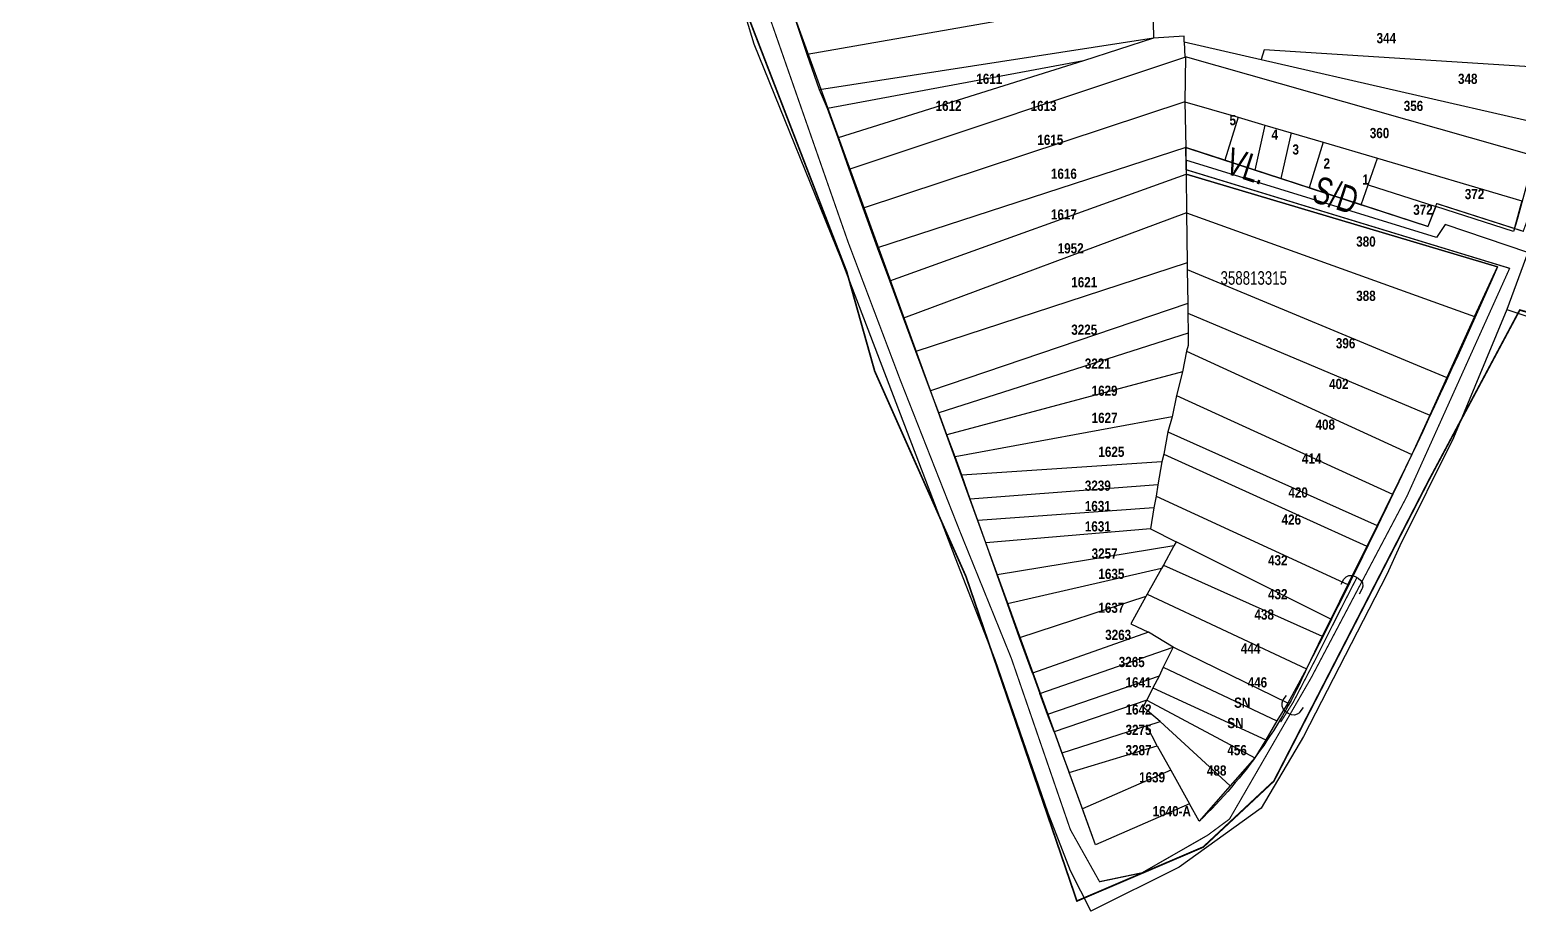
# Model space of a CAD drawing. Extents: x 201676 to 203188, y 4837754 to 4839005.
# Drawn here: x 202229.9 to 202449.3, y 4837806.4 to 4837936.4 of the extents above; entities that cross this region are included whole.
import ezdxf
from ezdxf.enums import TextEntityAlignment as Align

# ---------------------------------------------------------------- set-up
doc = ezdxf.new("R2010")
doc.units = 0
doc.header["$LTSCALE"] = 1.5
doc.header["$MEASUREMENT"] = 0
for name, pattern in [('PHANTOMX2', [5, 2.5, -0.5, 0.5, -0.5, 0.5, -0.5]), ('TRACO_05', [11, 7, -1, 0.5, -1, 0.5, -1]), ('TRACO_25', [8, 3, -1, 1, -1, 1, -1])]:
    doc.linetypes.add(name, pattern=pattern)
for name, color, linetype in [('CD-MALHA-LOTES', 40, 'CONTINUOUS'), ('CD_TXT_QUADRA', 7, 'CONTINUOUS'), ('HD-VALAS-DRENOS', 170, 'TRACO_05'), ('LM-LIM-SETOR-FISCAL', 7, 'CONTINUOUS'), ('RU-QUADRAS', 210, 'CONTINUOUS'), ('SV-EIXO-RUA-N-PAV', 6, 'CONTINUOUS'), ('SV-PONTE-BUEIRO', 7, 'CONTINUOUS'), ('SV-RUA-NAO-PAV-S-GUIA-C-GUIA', 7, 'PHANTOMX2'), ('SV-TXT-RUA-N-PAV-S-GUIA-C-GUIA', 7, 'CONTINUOUS'), ('Th_NmrPort', 7, 'CONTINUOUS')]:
    doc.layers.add(name, color=color, linetype=linetype)
doc.styles.add('ARIAL', font='ARIAL.TTF')
doc.styles.get("Standard").update_dxf_attribs({"font": 'swisscbo.ttf'})
doc.linetypes.add('Limite', pattern='A,20,-3,[130,ltypeshp.shx,S=6.35,R=0,X=0,Y=0],-3,20', length=46)

# ---------------------------------------------------------------- blocks, each defined once
blk = doc.blocks.new('COD119', base_point=(203168.731891, 4838570.090081))
at = {"layer": 'SV-PONTE-BUEIRO'}
blk.add_lwpolyline([(203167.221891, 4838568.090081), (203167.221891, 4838568.923414), (203167.221891, 4838569.048414), (203167.347724, 4838569.381748), (203167.599391, 4838569.756748), (203167.976891, 4838569.965081), (203168.480224, 4838570.090081), (203168.983558, 4838570.090081), (203169.486891, 4838569.965081), (203169.864391, 4838569.756748), (203170.116058, 4838569.381748), (203170.241891, 4838569.048414), (203170.241891, 4838568.923414), (203170.241891, 4838568.090081)], dxfattribs=at)

msp = doc.modelspace()

# ---------------------------------------------------------------- linework, layer by layer
at = {"layer": 'CD-MALHA-LOTES', "linetype": 'Continuous'}
for p, q in [((202395.53, 4837941.74), (202344.51, 4837932.77)), ((202344.51, 4837932.77), (202342.67, 4837938.23)), ((202395.45, 4837939.95), (202395.53, 4837935.21)), ((202395.53, 4837935.21), (202346.3, 4837927.59)), ((202395.53, 4837935.21), (202385.2, 4837931.84)), ((202400.06, 4837935.47), (202395.53, 4837935.21)), ((202400.07, 4837934.66), (202400.06, 4837935.47)), ((202400.07, 4837934.66), (202400.15, 4837932.39)), ((202400.07, 4837934.66), (202411.39, 4837932.06)), ((202346.3, 4837927.59), (202344.51, 4837932.77)), ((202385.2, 4837931.84), (202347.48, 4837924.83)), ((202385.2, 4837931.84), (202349.04, 4837920.48)), ((202350.69, 4837915.86), (202400.15, 4837932.39)), ((202400.15, 4837932.39), (202400.24, 4837932.42)), ((202400.24, 4837932.42), (202400.18, 4837925.78)), ((202451.59, 4837917.84), (202400.24, 4837932.42)), ((202411.85, 4837933.45), (202411.39, 4837932.06)), ((202411.39, 4837932.06), (202452.59, 4837922.6)), ((202454.33, 4837930.76), (202411.85, 4837933.45)), ((202347.48, 4837924.83), (202346.3, 4837927.59)), ((202400.18, 4837925.78), (202352.75, 4837910.12)), ((202400.18, 4837925.78), (202400.28, 4837919.06)), ((202400.18, 4837925.78), (202408.04, 4837923.53)), ((202349.04, 4837920.48), (202347.48, 4837924.83)), ((202408.04, 4837923.53), (202406.04, 4837917.18)), ((202408.04, 4837923.53), (202411.95, 4837922.38)), ((202411.95, 4837922.38), (202410.47, 4837915.73)), ((202411.95, 4837922.38), (202415.83, 4837921.23)), ((202415.83, 4837921.23), (202414.32, 4837914.48)), ((202415.83, 4837921.23), (202420.53, 4837919.85)), ((202350.69, 4837915.86), (202349.04, 4837920.48)), ((202400.28, 4837919.06), (202354.86, 4837904.27)), ((202406.04, 4837917.18), (202400.28, 4837919.06)), ((202400.28, 4837919.06), (202400.33, 4837915.15)), ((202420.53, 4837919.85), (202418.49, 4837913.12)), ((202420.53, 4837919.85), (202428.55, 4837917.48)), ((202410.47, 4837915.73), (202406.04, 4837917.18)), ((202427.18, 4837913.56), (202428.55, 4837917.48)), ((202428.55, 4837917.48), (202449.83, 4837911.2)), ((202352.75, 4837910.12), (202350.69, 4837915.86)), ((202356.66, 4837899.42), (202400.33, 4837915.15)), ((202400.33, 4837915.15), (202400.4, 4837909.41)), ((202446.24, 4837901.45), (202400.33, 4837915.15)), ((202414.32, 4837914.48), (202410.47, 4837915.73)), ((202418.49, 4837913.12), (202414.32, 4837914.48)), ((202418.49, 4837913.12), (202426.15, 4837910.62)), ((202426.15, 4837910.62), (202427.18, 4837913.56)), ((202427.18, 4837913.56), (202437.14, 4837910.36)), ((202354.86, 4837904.27), (202352.75, 4837910.12)), ((202435.98, 4837907.42), (202426.15, 4837910.62)), ((202437.14, 4837910.36), (202435.98, 4837907.42)), ((202448.6, 4837906.67), (202437.14, 4837910.36)), ((202449.83, 4837911.2), (202448.6, 4837906.67)), ((202400.4, 4837909.41), (202358.71, 4837893.91)), ((202400.4, 4837909.41), (202400.5, 4837902.07)), ((202400.4, 4837909.41), (202442.86, 4837894.13)), ((202356.66, 4837899.42), (202354.86, 4837904.27)), ((202400.5, 4837902.07), (202360.52, 4837888.97)), ((202400.5, 4837902.07), (202400.51, 4837901.08)), ((202400.51, 4837901.08), (202400.58, 4837896.07)), ((202400.51, 4837901.08), (202438.79, 4837885.16)), ((202442.86, 4837894.13), (202446.24, 4837901.45)), ((202358.71, 4837893.91), (202356.66, 4837899.42)), ((202400.58, 4837896.07), (202362.67, 4837883.19)), ((202400.58, 4837896.07), (202400.6, 4837894.62)), ((202400.6, 4837894.62), (202400.64, 4837891.7)), ((202400.6, 4837894.62), (202436.27, 4837879.58)), ((202360.52, 4837888.97), (202358.71, 4837893.91)), ((202442.86, 4837894.13), (202438.79, 4837885.16)), ((202400.64, 4837891.7), (202363.89, 4837879.94)), ((202400.64, 4837891.7), (202400.66, 4837889.87)), ((202362.67, 4837883.19), (202360.52, 4837888.97)), ((202400.41, 4837889.02), (202399.79, 4837885.99)), ((202400.66, 4837889.87), (202400.41, 4837889.02)), ((202400.41, 4837889.02), (202433.61, 4837873.79)), ((202399.79, 4837885.99), (202365.1, 4837876.68)), ((202399.79, 4837885.99), (202398.93, 4837882.51)), ((202438.79, 4837885.16), (202436.27, 4837879.58)), ((202363.89, 4837879.94), (202362.67, 4837883.19)), ((202398.93, 4837882.51), (202398.29, 4837879.34)), ((202398.93, 4837882.51), (202430.74, 4837867.94)), ((202365.1, 4837876.68), (202363.89, 4837879.94)), ((202398.29, 4837879.34), (202366.31, 4837873.43)), ((202398.29, 4837879.34), (202397.64, 4837877.14)), ((202436.27, 4837879.58), (202433.61, 4837873.79)), ((202397.64, 4837877.14), (202397.05, 4837873.87)), ((202397.64, 4837877.14), (202428.48, 4837863.33)), ((202366.31, 4837873.43), (202365.1, 4837876.68)), ((202367.28, 4837870.74), (202366.31, 4837873.43)), ((202396.79, 4837872.7), (202367.28, 4837870.74)), ((202396.79, 4837872.7), (202396.18, 4837869.3)), ((202397.05, 4837873.87), (202396.79, 4837872.7)), ((202397.05, 4837873.87), (202426.96, 4837860.29)), ((202433.61, 4837873.79), (202430.74, 4837867.94)), ((202368.53, 4837867.23), (202367.28, 4837870.74)), ((202396.18, 4837869.3), (202368.53, 4837867.23)), ((202396.18, 4837869.3), (202395.91, 4837867.67)), ((202369.65, 4837864.07), (202368.53, 4837867.23)), ((202395.61, 4837865.91), (202369.65, 4837864.07)), ((202395.61, 4837865.91), (202395.08, 4837862.83)), ((202395.91, 4837867.67), (202395.61, 4837865.91)), ((202395.91, 4837867.67), (202424.17, 4837854.61)), ((202430.74, 4837867.94), (202428.48, 4837863.33)), ((202370.83, 4837860.75), (202369.65, 4837864.07)), ((202395.08, 4837862.83), (202370.83, 4837860.75)), ((202395.08, 4837862.83), (202398.89, 4837860.92)), ((202428.48, 4837863.33), (202426.96, 4837860.29)), ((202372.5, 4837856.03), (202370.83, 4837860.75)), ((202398.56, 4837860.33), (202372.5, 4837856.03)), ((202398.56, 4837860.33), (202396.99, 4837857.49)), ((202398.89, 4837860.92), (202398.56, 4837860.33)), ((202421.66, 4837849.49), (202398.89, 4837860.92)), ((202426.96, 4837860.29), (202424.17, 4837854.61)), ((202396.99, 4837857.49), (202396.72, 4837857)), ((202396.99, 4837857.49), (202420.42, 4837847)), ((202374.02, 4837851.77), (202372.5, 4837856.03)), ((202396.72, 4837857), (202374.02, 4837851.77)), ((202396.72, 4837857), (202394.61, 4837853.19)), ((202394.43, 4837852.86), (202375.8, 4837846.75)), ((202394.43, 4837852.86), (202392.22, 4837848.82)), ((202394.61, 4837853.19), (202394.43, 4837852.86)), ((202394.61, 4837853.19), (202418.09, 4837842.21)), ((202424.17, 4837854.61), (202421.66, 4837849.49)), ((202375.8, 4837846.75), (202374.02, 4837851.77)), ((202392.22, 4837848.82), (202394.8, 4837847.62)), ((202421.66, 4837849.49), (202420.42, 4837847)), ((202377.7, 4837841.54), (202375.8, 4837846.75)), ((202394.8, 4837847.62), (202377.7, 4837841.54)), ((202398.42, 4837845.39), (202394.8, 4837847.62)), ((202420.42, 4837847), (202418.09, 4837842.21)), ((202378.8, 4837838.53), (202398.42, 4837845.39)), ((202398.42, 4837845.39), (202396.98, 4837842.45)), ((202415.33, 4837837.15), (202398.42, 4837845.39)), ((202396.98, 4837842.45), (202396.35, 4837841.1)), ((202396.98, 4837842.45), (202413.74, 4837834.5)), ((202418.09, 4837842.21), (202415.33, 4837837.15)), ((202377.7, 4837841.54), (202378.8, 4837838.53)), ((202396.35, 4837841.1), (202379.94, 4837835.47)), ((202396.35, 4837841.1), (202395.45, 4837839.38)), ((202379.94, 4837835.47), (202378.8, 4837838.53)), ((202394.58, 4837837.57), (202380.89, 4837832.89)), ((202394.04, 4837836.56), (202394.58, 4837837.57)), ((202395.45, 4837839.38), (202394.58, 4837837.57)), ((202394.58, 4837837.57), (202410.47, 4837829.06)), ((202395.45, 4837839.38), (202412.11, 4837831.73)), ((202380.89, 4837832.89), (202379.94, 4837835.47)), ((202396.51, 4837834.43), (202394.04, 4837836.56)), ((202415.33, 4837837.15), (202413.74, 4837834.5)), ((202380.89, 4837832.89), (202382.03, 4837829.77)), ((202394.56, 4837833.8), (202382.03, 4837829.77)), ((202394.56, 4837833.8), (202396.51, 4837834.43)), ((202396.06, 4837830.86), (202394.56, 4837833.8)), ((202406.82, 4837824.94), (202396.51, 4837834.43)), ((202413.74, 4837834.5), (202412.11, 4837831.73)), ((202383.11, 4837826.91), (202396.06, 4837830.86)), ((202396.06, 4837830.86), (202398.11, 4837827.23)), ((202412.11, 4837831.73), (202410.47, 4837829.06)), ((202382.03, 4837829.77), (202383.11, 4837826.91)), ((202410.47, 4837829.06), (202406.82, 4837824.94)), ((202385.09, 4837821.54), (202383.11, 4837826.91)), ((202398.11, 4837827.23), (202385.09, 4837821.54)), ((202398.11, 4837827.23), (202400.85, 4837822.3)), ((202406.82, 4837824.94), (202402.27, 4837819.73)), ((202400.85, 4837822.3), (202387.01, 4837816.24)), ((202402.27, 4837819.73), (202400.85, 4837822.3)), ((202387.01, 4837816.24), (202385.09, 4837821.54))]:
    msp.add_line(p, q, dxfattribs=at)
msp.add_point((202350.69, 4837915.86), dxfattribs=at)
at = {"layer": 'HD-VALAS-DRENOS', "const_width": 0.18}
msp.add_lwpolyline([(202425.48, 4837855.58), (202423.1, 4837850.94), (202419.61, 4837843.97), (202416.11, 4837837.23), (202414.27, 4837834.32)], dxfattribs=at)
at = {"layer": 'LM-LIM-SETOR-FISCAL', "linetype": 'Limite', "ltscale": 0.1}
msp.add_lwpolyline([(202219.77, 4838006.79, 0.25, 0.25, 0), (202233.64, 4838009.24, 0.25, 0.25, 0), (202259.46, 4838013.7, 0.25, 0.25, 0), (202301.43, 4838027.43, 0.25, 0.25, 0), (202350.33, 4837900.74, 0.25, 0.25, 0), (202354.45, 4837886.08, 0.25, 0.25, 0), (202367.9, 4837855.82, 0.25, 0.25, 0), (202384.25, 4837807.95, 0.25, 0.25, 0), (202402.87, 4837815.91, 0.25, 0.25, 0), (202413.28, 4837825.64, 0.25, 0.25, 0), (202436.12, 4837870, 0.25, 0.25, 0), (202449.52, 4837895.1, 0.25, 0.25, 0), (202479.38, 4837886.72, 0.25, 0.25, 0), (202498.79, 4837884.45, 0.25, 0.25, 0), (202539.98, 4837882.16, 0.25, 0.25, 0), (202550.29, 4837881.43, 0.25, 0.25, 0), (202613.96, 4837884.91, 0.25, 0.25, 0), (202666.39, 4837888.2, 0.25, 0.25, 0), (202746.8, 4837852.74, 0.25, 0.25, 0), (202773.85, 4837842.34, 0.25, 0.25, 0), (202799.42, 4837832.96, 0.25, 0.25, 0), (202822.48, 4837825.27, 0.25, 0.25, 0)], format="xyseb", dxfattribs=at)
at = {"layer": 'RU-QUADRAS', "color": 6, "linetype": 'Continuous'}
msp.add_lwpolyline([(202337.58, 4837952.43), (202375.95, 4837968.07), (202375.16, 4837970.9), (202418.03, 4837984.62), (202416.05, 4837989.15), (202449.96, 4837998.62), (202458.49, 4837959.72), (202456.63, 4837943.65), (202399.85, 4837946.09), (202399.88, 4837944.55), (202455.93, 4837941.55, -0.04318), (202448.6, 4837906.67), (202437.14, 4837910.36), (202435.98, 4837907.42), (202400.28, 4837919.06), (202400.33, 4837915.15), (202446.24, 4837901.45, -0.014222), (202418.09, 4837842.21, -0.098235), (202402.27, 4837819.73), (202400.85, 4837822.3), (202387.01, 4837816.24)], format="xyb", close=True, dxfattribs=at)
at = {"layer": 'SV-EIXO-RUA-N-PAV'}
for points in [[(202435.02, 4838130.29), (202437.19, 4838120.36), (202439.98, 4838080.33), (202441.84, 4838062.33), (202447.43, 4838028.34), (202454.35, 4838001.23), (202457.47, 4837993.01), (202463.85, 4837970.66), (202463.88, 4837954.02), (202462.62, 4837942.44), (202462.02, 4837936.95), (202456.12, 4837917.09), (202450.73, 4837903.56), (202447.62, 4837895.19), (202439.76, 4837876.27), (202431.83, 4837860.31), (202429.93, 4837856.12), (202417.64, 4837832.21), (202411.43, 4837821.65), (202399.33, 4837812.96), (202386.29, 4837806.45)], [(202318.4, 4837987.17), (202329.84, 4837955.37), (202332.6, 4837947.69), (202336.65, 4837934.34), (202349.48, 4837902.72), (202366.29, 4837858.55), (202372.16, 4837843.58), (202379.95, 4837820.98), (202383.24, 4837812.43), (202386.29, 4837806.45), (202386.29, 4837806.44)], [(202450.73, 4837903.56), (202438.54, 4837907.7), (202437.23, 4837905.79), (202400.3, 4837917.21)], [(202447.62, 4837895.19), (202463.11, 4837890.03), (202487.02, 4837885.07), (202524.33, 4837883.32), (202562.05, 4837882.21), (202594.3, 4837883.91), (202607.42, 4837884.2), (202657.2, 4837886.05), (202665.84, 4837885.15)]]:
    msp.add_lwpolyline(points, dxfattribs=at)
at = {"layer": 'SV-RUA-NAO-PAV-S-GUIA-C-GUIA', "linetype": 'TRACO_25', "const_width": 0.18, "flags": 128}
msp.add_lwpolyline([(202333.31, 4837954.03), (202368.33, 4837968.19), (202375.16, 4837970.9), (202389.16, 4837975.46), (202405.98, 4837982.21), (202414.75, 4837985.81), (202413.56, 4837988.47), (202432.79, 4837994.36), (202451.23, 4837999.2), (202453.52, 4837991.35), (202458.63, 4837966.42), (202460.44, 4837959.56), (202460.15, 4837953.17), (202459.69, 4837943.48), (202399.88, 4837946.84), (202399.88, 4837944.55), (202403.57, 4837944.35), (202416.24, 4837943.67), (202425.21, 4837943.19), (202459.59, 4837941.35), (202459.48, 4837939.02), (202456.04, 4837923.05), (202450.03, 4837906.71), (202437.28, 4837910.8), (202435.98, 4837907.42), (202426.15, 4837910.62), (202418.49, 4837913.12), (202414.32, 4837914.48), (202410.47, 4837915.73), (202406.04, 4837917.18), (202400.28, 4837919.06), (202400.32, 4837915.8), (202448.03, 4837901.25), (202432.89, 4837867.63), (202418.75, 4837840.82), (202406.74, 4837820.04), (202403.53, 4837817.66), (202393.85, 4837812.11), (202387.59, 4837810.8), (202383.29, 4837818.47), (202374.58, 4837843.76), (202366.93, 4837862.65), (202358.21, 4837884.8), (202350.52, 4837905.14), (202339.06, 4837937.99)], close=True, dxfattribs=at)

# ---------------------------------------------------------------- block references
at = {"layer": 'SV-PONTE-BUEIRO'}
for p, rotation in [((202425.5, 4837855.69), 331), ((202415.2, 4837835.77), 144)]:
    msp.add_blockref('COD119', p, dxfattribs=dict(at, rotation=rotation))

# ---------------------------------------------------------------- texts
at = {"layer": 'CD_TXT_QUADRA', "linetype": 'Continuous', "style": 'ARIAL', "width": 0.7}
msp.add_text('358813315', height=2, dxfattribs=at).set_placement((202405.42, 4837898.83))
at = {"layer": 'SV-TXT-RUA-N-PAV-S-GUIA-C-GUIA', "style": 'ARIAL', "width": 0.7}
msp.add_text('VL.       S/D', height=4, rotation=342, dxfattribs=at).set_placement((202405.87, 4837915.32))
at = {"layer": 'Th_NmrPort', "color": 1}
for s, p in [('344', (202428.42, 4837935.2)), ('1611', (202369.42, 4837929.2)), ('348', (202440.42, 4837929.2)), ('1612', (202363.42, 4837925.2)), ('1613', (202377.42, 4837925.2)), ('356', (202432.42, 4837925.2)), ('5', (202406.74, 4837923.1)), ('1615', (202378.42, 4837920.2)), ('4', (202412.93, 4837920.97)), ('360', (202427.42, 4837921.2)), ('3', (202416.02, 4837918.78)), ('2', (202420.6, 4837916.72)), ('1616', (202380.42, 4837915.2)), ('1', (202426.33, 4837914.34)), ('372', (202441.42, 4837912.2)), ('1617', (202380.42, 4837909.2)), ('372', (202433.82, 4837909.89)), ('380', (202425.42, 4837905.2)), ('1952', (202381.42, 4837904.2)), ('1621', (202383.42, 4837899.2)), ('388', (202425.42, 4837897.2)), ('3225', (202383.42, 4837892.2)), ('396', (202422.42, 4837890.2)), ('3221', (202385.42, 4837887.2)), ('1629', (202386.42, 4837883.2)), ('402', (202421.42, 4837884.2)), ('1627', (202386.42, 4837879.2)), ('408', (202419.42, 4837878.2)), ('1625', (202387.42, 4837874.2)), ('414', (202417.42, 4837873.2)), ('3239', (202385.42, 4837869.2)), ('420', (202415.42, 4837868.2)), ('1631', (202385.42, 4837866.2)), ('1631', (202385.42, 4837863.2)), ('426', (202414.42, 4837864.2)), ('3257', (202386.42, 4837859.2)), ('432', (202412.42, 4837858.2)), ('1635', (202387.42, 4837856.2)), ('432', (202412.42, 4837853.2)), ('1637', (202387.42, 4837851.2)), ('438', (202410.42, 4837850.2)), ('3263', (202388.42, 4837847.2)), ('3265', (202390.42, 4837843.2)), ('444', (202408.42, 4837845.2)), ('1641', (202391.42, 4837840.2)), ('446', (202409.42, 4837840.2)), ('SN', (202407.42, 4837837.2)), ('1642', (202391.42, 4837836.2)), ('3275', (202391.42, 4837833.2)), ('SN', (202406.42, 4837834.2)), ('3287', (202391.42, 4837830.2)), ('456', (202406.42, 4837830.2)), ('1639', (202393.42, 4837826.2)), ('488', (202403.42, 4837827.2)), ('1640-A', (202395.42, 4837821.2))]:
    msp.add_text(s, height=1.5, dxfattribs=at).set_placement(p, align=Align.MIDDLE_LEFT)

doc.saveas('drawing.dxf')
